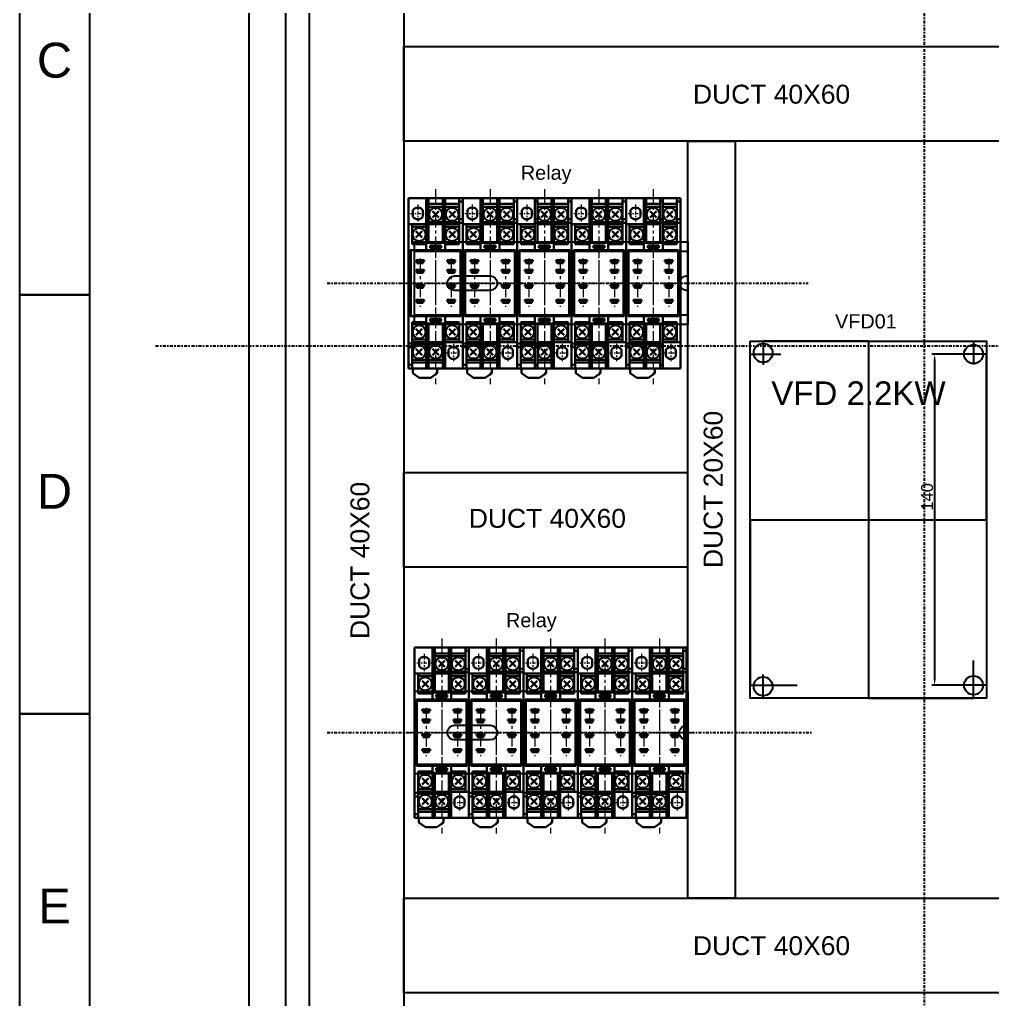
# Model space of a CAD drawing. Header units: millimetres. Extents: x -11 to 5160, y -11 to 2043.
# Drawn here: x 3963.4 to 4033.1, y 1164.1 to 1234.2 of the extents above; entities that cross this region are included whole.
import ezdxf

# ---------------------------------------------------------------- set-up
doc = ezdxf.new("R2010")
doc.units = ezdxf.units.MM
doc.linetypes.add('CENTER', pattern=[2, 1.25, -0.25, 0.25, -0.25])
for name, color, linetype in [('Base Plate', 50, 'Continuous'), ('Cable Duct', 160, 'Continuous'), ('Center Line', 6, 'CENTER')]:
    doc.layers.add(name, color=color, linetype=linetype)
doc.layers.add('Z_OM_CENTER', color=2, linetype='CENTER', lineweight=13)
doc.layers.add('Z_OM_OUTLINE', color=7, linetype='Continuous', lineweight=30)
doc.styles.add('Annotative', font='arial.ttf')
doc.styles.get("Standard").update_dxf_attribs({"font": 'arial.ttf'})
doc.dimstyles.new('ISO-25', dxfattribs={"dimtxt": 2.5, "dimasz": 2.5, "dimexe": 1.25, "dimexo": 0.625, "dimtad": 1, "dimtxsty": 'Standard', "dimcen": 2.5, "dimadec": 0, "dimazin": 0, "dimtfac": 1, "dimtmove": 0, "dimatfit": 3, "dimfxl": 1, "dimarcsym": 0})

# ---------------------------------------------------------------- blocks, each defined once
blk = doc.blocks.new('VFD 2.2 KW DELTA')
for p, q in [((50, 0), (5.5, 0)), ((5.5, 0), (5.5, -10)), ((50, 0), (50, -151)), ((50, 0), (94.5, 0)), ((94.5, 0), (94.5, -9.84)), ((0, -75.5), (0, -5.5)), ((0, -5.5), (13.04, -5.5)), ((100, -5.5), (84.63, -5.5)), ((100, -75.5), (100, -5.5)), ((0, -75.5), (100, -75.5)), ((0, -75.5), (0, -145.5)), ((100, -75.5), (100, -145.5)), ((94.5, -151), (94.5, -134.95)), ((5.5, -151), (5.5, -140.9)), ((0, -145.5), (19.84, -145.5)), ((100, -145.5), (82.43, -145.5)), ((50, -151), (5.5, -151)), ((50, -151), (94.5, -151))]:
    blk.add_line(p, q)
blk.add_lwpolyline([(0, 0), (100, 0), (100, -151), (0, -151)], close=True)
for centre in [(5.5, -5), (94.5, -5.5), (5.5, -145.95), (94.5, -145.5)]:
    blk.add_circle(centre, 4)
at = {"insert": (8.94, -17.01), "char_height": 10, "attachment_point": 1}
blk.add_mtext_dynamic_manual_height_columns('\\pxt8;VFD 2.2KW', width=82.416, gutter_width=12.5, heights=[0], dxfattribs=at)
blk = doc.blocks.new('MY2N RELAY')
at = {"layer": 'Z_OM_CENTER', "ltscale": 5}
for p, q in [((11.5, 39.75), (11.5, -42.67)), ((11.5, 16.89), (11.5, -16.89)), ((4.9, 10.41), (4.9, -10.01)), ((18.1, 10.41), (18.1, -10.01)), ((-3.1, 0), (26.12, 0)), ((-2.71, 0), (25.71, 0))]:
    blk.add_line(p, q, dxfattribs=at)
at = {"layer": 'Z_OM_CENTER'}
for p, q in [((4, 33.32), (4, 25.68)), ((0.89, 29.5), (7.11, 29.5)), ((19, -25.65), (19, -33.35)), ((16.1, -29.5), (21.9, -29.5))]:
    blk.add_line(p, q, dxfattribs=at)
at = {"layer": 'Z_OM_OUTLINE'}
for p, q in [((0, 36), (23, 36)), ((0, -36), (0, 36)), ((7.5, 36), (7.5, 14)), ((8.5, 34.5), (7.5, 34.5)), ((8.5, 17), (8.5, 36)), ((8.5, 33.5), (14.5, 33.5)), ((14.5, 36), (14.5, 17)), ((15.5, 34.5), (14.5, 34.5)), ((15.5, 14), (15.5, 36)), ((15.5, 33.5), (21.5, 33.5)), ((21.5, 36), (21.5, 16.5)), ((23, 34.5), (21.5, 34.5)), ((23, 36), (23, -36)), ((1.9, 30.86), (1.9, 28.14)), ((6.1, 28.14), (6.1, 30.86)), ((14.5, 32.35), (8.5, 32.35)), ((12.84, 27.76), (10.16, 30.44)), ((12.84, 30.44), (10.16, 27.76)), ((21.5, 32.35), (15.5, 32.35)), ((19.84, 27.76), (17.16, 30.44)), ((19.84, 30.44), (17.16, 27.76)), ((7.5, 25), (0, 25)), ((1.5, 25), (1.5, 16.5)), ((8.5, 27), (7.5, 27)), ((8.5, 25.5), (7.5, 25.5)), ((8.5, 25.85), (14.5, 25.85)), ((8.5, 25), (14.5, 25)), ((15.5, 27), (14.5, 27)), ((15.5, 25.5), (14.5, 25.5)), ((15.5, 25.85), (21.5, 25.85)), ((15.5, 25), (21.5, 25)), ((23, 27), (21.5, 27)), ((23, 25.5), (21.5, 25.5)), ((7.5, 23.85), (1.5, 23.85)), ((5.84, 19.26), (3.16, 21.94)), ((5.84, 21.94), (3.16, 19.26)), ((21.5, 23.85), (15.5, 23.85)), ((19.84, 19.26), (17.16, 21.94)), ((19.84, 21.94), (17.16, 19.26)), ((1.5, 17.35), (7.5, 17.35)), ((15.5, 17), (7.5, 17)), ((15.5, 17.35), (21.5, 17.35)), ((0.75, 14), (22.25, 14)), ((0.75, -14), (0.75, 14)), ((1, 14), (1, -14)), ((7.5, 14), (1, 14)), ((1.5, 16.5), (7.5, 16.5)), ((13.83, 16), (9.18, 16)), ((9.18, 16), (9.18, 15)), ((9.18, 15), (13.83, 15)), ((13.83, 15), (13.83, 16)), ((15.5, 16.5), (21.5, 16.5)), ((22, 14), (15.5, 14)), ((22, -14), (22, 14)), ((22.25, -14), (22.25, 14)), ((3.2, 9.7), (3.2, 9.2)), ((6.6, 9.7), (3.2, 9.7)), ((3.2, 9.2), (6.6, 9.2)), ((6.2, 8.93), (3.6, 8.93)), ((3.6, 8.93), (3.6, 8.43)), ((3.6, 8.43), (6.2, 8.43)), ((6.2, 8.43), (6.2, 8.93)), ((6.6, 9.2), (6.6, 9.7)), ((16.4, 9.7), (19.8, 9.7)), ((16.4, 9.2), (16.4, 9.7)), ((19.8, 9.2), (16.4, 9.2)), ((16.8, 8.93), (16.8, 8.43)), ((19.4, 8.93), (16.8, 8.93)), ((16.8, 8.43), (19.4, 8.43)), ((19.4, 8.43), (19.4, 8.93)), ((19.8, 9.7), (19.8, 9.2)), ((3.2, 5.6), (3.2, 5.1)), ((6.6, 5.6), (3.2, 5.6)), ((3.2, 5.1), (6.6, 5.1)), ((6.2, 4.82), (3.6, 4.82)), ((3.6, 4.82), (3.6, 4.32)), ((3.6, 4.32), (6.2, 4.32)), ((6.2, 4.32), (6.2, 4.82)), ((6.6, 5.1), (6.6, 5.6)), ((16.4, 5.1), (16.4, 5.6)), ((16.4, 5.6), (19.8, 5.6)), ((19.8, 5.1), (16.4, 5.1)), ((19.4, 4.82), (16.8, 4.82)), ((16.8, 4.82), (16.8, 4.32)), ((16.8, 4.32), (19.4, 4.32)), ((19.4, 4.32), (19.4, 4.82)), ((19.8, 5.6), (19.8, 5.1)), ((6.6, -0.7), (3.2, -0.7)), ((3.2, -0.7), (3.2, -1.2)), ((3.2, -1.2), (6.6, -1.2)), ((3.6, -1.47), (3.6, -1.97)), ((6.2, -1.47), (3.6, -1.47)), ((3.6, -1.97), (6.2, -1.97)), ((6.2, -1.97), (6.2, -1.47)), ((6.6, -1.2), (6.6, -0.7)), ((16.4, -0.7), (19.8, -0.7)), ((16.4, -1.2), (16.4, -0.7)), ((19.8, -1.2), (16.4, -1.2)), ((19.4, -1.47), (16.8, -1.47)), ((16.8, -1.47), (16.8, -1.97)), ((16.8, -1.97), (19.4, -1.97)), ((19.4, -1.97), (19.4, -1.47)), ((19.8, -0.7), (19.8, -1.2)), ((3.2, -7.05), (3.2, -7.55)), ((6.6, -7.05), (3.2, -7.05)), ((3.2, -7.55), (6.6, -7.55)), ((3.6, -7.82), (3.6, -8.32)), ((6.2, -7.82), (3.6, -7.82)), ((6.2, -8.32), (6.2, -7.82)), ((6.6, -7.55), (6.6, -7.05)), ((16.4, -7.05), (19.8, -7.05)), ((16.4, -7.55), (16.4, -7.05)), ((19.8, -7.55), (16.4, -7.55)), ((19.4, -7.82), (16.8, -7.82)), ((16.8, -7.82), (16.8, -8.32)), ((19.4, -8.32), (19.4, -7.82)), ((19.8, -7.05), (19.8, -7.55)), ((3.6, -8.32), (6.2, -8.32)), ((16.8, -8.32), (19.4, -8.32)), ((0.75, -14), (22.25, -14)), ((1, -14), (7.5, -14)), ((1.5, -16.5), (7.5, -16.5)), ((1.5, -36), (1.5, -16.5)), ((7.5, -14), (7.5, -36)), ((13.83, -15), (9.18, -15)), ((9.18, -15), (9.18, -16)), ((9.18, -16), (13.83, -16)), ((13.83, -16), (13.83, -15)), ((15.5, -36), (15.5, -14)), ((15.5, -14), (22, -14)), ((15.5, -16.5), (21.5, -16.5)), ((21.5, -16.5), (21.5, -25)), ((1.5, -17.35), (7.5, -17.35)), ((5.84, -21.94), (3.16, -19.26)), ((5.84, -19.26), (3.16, -21.94)), ((15.5, -17), (7.5, -17)), ((8.5, -36), (8.5, -17)), ((14.5, -17), (14.5, -36)), ((15.5, -17.35), (21.5, -17.35)), ((19.84, -21.94), (17.16, -19.26)), ((19.84, -19.26), (17.16, -21.94)), ((7.5, -23.85), (1.5, -23.85)), ((21.5, -23.85), (15.5, -23.85)), ((1.5, -25.5), (0, -25.5)), ((1.5, -27), (0, -27)), ((7.5, -25), (1.5, -25)), ((1.5, -25.85), (7.5, -25.85)), ((5.84, -30.44), (3.16, -27.76)), ((5.84, -27.76), (3.16, -30.44)), ((8.5, -25.5), (7.5, -25.5)), ((8.5, -27), (7.5, -27)), ((14.5, -25), (8.5, -25)), ((8.5, -25.85), (14.5, -25.85)), ((12.84, -30.44), (10.16, -27.76)), ((12.84, -27.76), (10.16, -30.44)), ((15.5, -25.5), (14.5, -25.5)), ((15.5, -27), (14.5, -27)), ((15.5, -25), (23, -25)), ((16.9, -28.14), (16.9, -30.86)), ((21.1, -30.86), (21.1, -28.14)), ((7.5, -32.35), (1.5, -32.35)), ((14.5, -32.35), (8.5, -32.35)), ((1.5, -34.5), (0, -34.5)), ((23, -36), (0, -36)), ((7.5, -33.5), (1.5, -33.5)), ((1.8, -38), (1.8, -36)), ((8.5, -34.5), (7.5, -34.5)), ((14.5, -33.5), (8.5, -33.5)), ((12.2, -36), (12.2, -38)), ((15.5, -34.5), (14.5, -34.5)), ((4.55, -40), (1.8, -38)), ((9.45, -40), (4.55, -40)), ((12.2, -38), (9.45, -40))]:
    blk.add_line(p, q, dxfattribs=at)
for centre in [(11.5, 29.1), (18.5, 29.1), (4.5, 20.6), (18.5, 20.6), (4.5, -20.6), (18.5, -20.6), (4.5, -29.1), (11.5, -29.1)]:
    blk.add_circle(centre, 2.8, dxfattribs=at)
for centre, start, end in [((4, 29.5), 32.8599, 147.1401), ((4, 29.5), 212.8599, 327.1401), ((19, -29.5), 32.8599, 147.1401), ((19, -29.5), 212.8599, 327.1401)]:
    blk.add_arc(centre, 2.5, start, end, dxfattribs=at)
blk = doc.blocks.new('*D223')
at = {"color": 0, "lineweight": -2, "transparency": 16777216}
for p, q in [((240.26, -90), (223.16, -90)), ((224.41, -92.5), (224.41, -227.5)), ((240.26, -230), (223.16, -230))]:
    blk.add_line(p, q, dxfattribs=at)
at = {"color": 0, "transparency": 16777216}
for points in [[(224, -92.5), (224.83, -92.5), (224.41, -90)], [(224, -227.5), (224.83, -227.5), (224.41, -230)]]:
    blk.add_solid(points, dxfattribs=at)
at = {"layer": 'Defpoints', "color": 0, "transparency": 16777216}
for p in [(240.89, -90), (224.41, -230), (240.89, -230)]:
    blk.add_point(p, dxfattribs=at)
at = {"color": 0, "transparency": 16777216, "insert": (221.24, -150.34), "char_height": 2.5, "attachment_point": 5, "rotation": 90}
blk.add_mtext('{\\H2x;140}', dxfattribs=at)
blk = doc.blocks.new('*U224')
for p, q in [((4.5, -42.5), (120, -42.5)), ((120, -42.5), (120, -77.5)), ((0, -180), (0, -320)), ((4.5, -232.5), (120, -232.5)), ((120, -232.5), (120, -267.5))]:
    blk.add_line(p, q)
for points in [[(120, -77.5), (4.5, -77.5), (4.5, -42.5), (120, -42.5)], [(120, -73.5), (4.5, -73.5), (4.5, -46.5), (120, -46.5)], [(120, -267.5), (4.5, -267.5), (4.5, -232.5), (120, -232.5)], [(120, -263.5), (4.5, -263.5), (4.5, -236.5), (120, -236.5)]]:
    blk.add_lwpolyline(points)
for points in [[(21.392, -56.9), (36.392, -56.9, -1), (36.392, -63.1), (21.392, -63.1, -1)], [(21.392, -246.9), (36.392, -246.9, -1), (36.392, -253.1), (21.392, -253.1, -1)]]:
    blk.add_lwpolyline(points, format="xyb", close=True)
for points in [[(120, -63.1), (119.492, -63.1, -1), (119.492, -56.9), (120, -56.9)], [(120, -253.1), (119.492, -253.1, -1), (119.492, -246.9), (120, -246.9)]]:
    blk.add_lwpolyline(points, format="xyb")
at = {"layer": 'Base Plate'}
blk.add_lwpolyline([(-30, 400), (470, 400), (490, 380), (490, -556), (470, -576), (-30, -576), (-50, -556), (-50, 380)], close=True, dxfattribs=at)
at = {"layer": 'Cable Duct'}
for points in [[(-40, 400), (0, 400), (0, -546), (-40, -546)], [(0, 40), (440, 40), (440, 0), (0, 0)], [(120, 0), (140, 0), (140, -320), (120, -320)], [(0, -320), (440, -320), (440, -360), (0, -360)]]:
    blk.add_lwpolyline(points, close=True, dxfattribs=at)
blk.add_lwpolyline([(120, -180), (0, -180), (0, -140), (120, -140)], dxfattribs=at)
at = {"layer": 'Center Line'}
for p, q in [((220, 462), (220, -638)), ((-32.493, -60), (170.916, -60)), ((-105, -86.454), (545, -86.454)), ((-32.493, -250), (172.885, -250))]:
    blk.add_line(p, q, dxfattribs=at)
for name, p in [('MY2N RELAY', (1.906, -60)), ('MY2N RELAY', (24.906, -60)), ('MY2N RELAY', (47.906, -60)), ('MY2N RELAY', (70.906, -60)), ('MY2N RELAY', (93.906, -60)), ('VFD 2.2 KW DELTA', (146.386, -84.5)), ('MY2N RELAY', (4.5, -250)), ('MY2N RELAY', (27.5, -250)), ('MY2N RELAY', (50.5, -250)), ('MY2N RELAY', (73.5, -250)), ('MY2N RELAY', (96.5, -250))]:
    blk.add_blockref(name, p)
at = {"attachment_point": 1}
for s, width, heights, insert, char_height in [('\\pxqc;DUCT 40X60', 145.58721, [0], (82.657, 23.911), 8), ('\\pxqc;Relay', 71.28609, [4.405], (24.5, -10.278), 6), ('\\pxqc;VFD01', 71.28609, [4.405], (159.692, -73.119), 6), ('\\pxqc;DUCT 40X60', 145.58721, [0], (-12.128, -155.414), 8), ('\\pxqc;Relay', 71.28609, [4.405], (18.233, -199.469), 6), ('\\pxqc;DUCT 40X60', 145.58721, [0], (82.657, -336.089), 8)]:
    blk.add_mtext_dynamic_manual_height_columns(s, width=width, gutter_width=12.5, heights=heights, dxfattribs=dict(at, insert=insert, char_height=char_height))
at = {"char_height": 8, "attachment_point": 1, "rotation": 90}
for s, insert in [('\\pxqc;DUCT 20X60', (126.749, -219.984)), ('\\pxqc;DUCT 40X60', (-22.635, -250))]:
    blk.add_mtext_dynamic_manual_height_columns(s, width=145.58721, gutter_width=12.5, heights=[0], dxfattribs=dict(at, insert=insert))
dim = blk.add_linear_dim(base=(224.414, -230), p1=(240.886, -90), p2=(240.886, -230), angle=90, text='{\\H2x;<>}', dimstyle='ISO-25')
dim.commit()
dim.dimension.update_dxf_attribs({"geometry": '*D223', "text_midpoint": (224.414, -150.34), "dimtype": 128})

msp = doc.modelspace()

# ---------------------------------------------------------------- linework, layer by layer
for p, q in [((3968.421, 1299.532), (3968.421, 1124.532)), ((3968.421, 1214.532), (3963.421, 1214.532)), ((3963.421, 1214.532), (3968.421, 1214.532)), ((3968.421, 1184.532), (3963.421, 1184.532)), ((3963.421, 1184.532), (3968.421, 1184.532))]:
    msp.add_line(p, q)
for points in [[(3963.421, 1094.532), (4233.421, 1094.532), (4233.421, 1304.532), (3963.421, 1304.532)], [(3979.862, 1293.962), (4079.706, 1293.962), (4079.706, 1127.556), (3979.862, 1127.556)]]:
    msp.add_lwpolyline(points, close=True)

# ---------------------------------------------------------------- block references
at = {"xscale": 0.1693510201669083, "yscale": 0.1693510201669083, "zscale": 0.1693510201669083}
msp.add_blockref('*U224', (3990.947, 1225.535), dxfattribs=at)

# ---------------------------------------------------------------- texts
at = {"char_height": 2.5, "width": 5, "attachment_point": 1, "style": 'Annotative'}
for s, insert in [('\\pxqc;C', (3963.421, 1232.59)), ('\\pxqc;D', (3963.421, 1201.722)), ('\\pxqc;E', (3963.421, 1172.031))]:
    msp.add_mtext(s, dxfattribs=dict(at, insert=insert))

doc.saveas('drawing.dxf')
